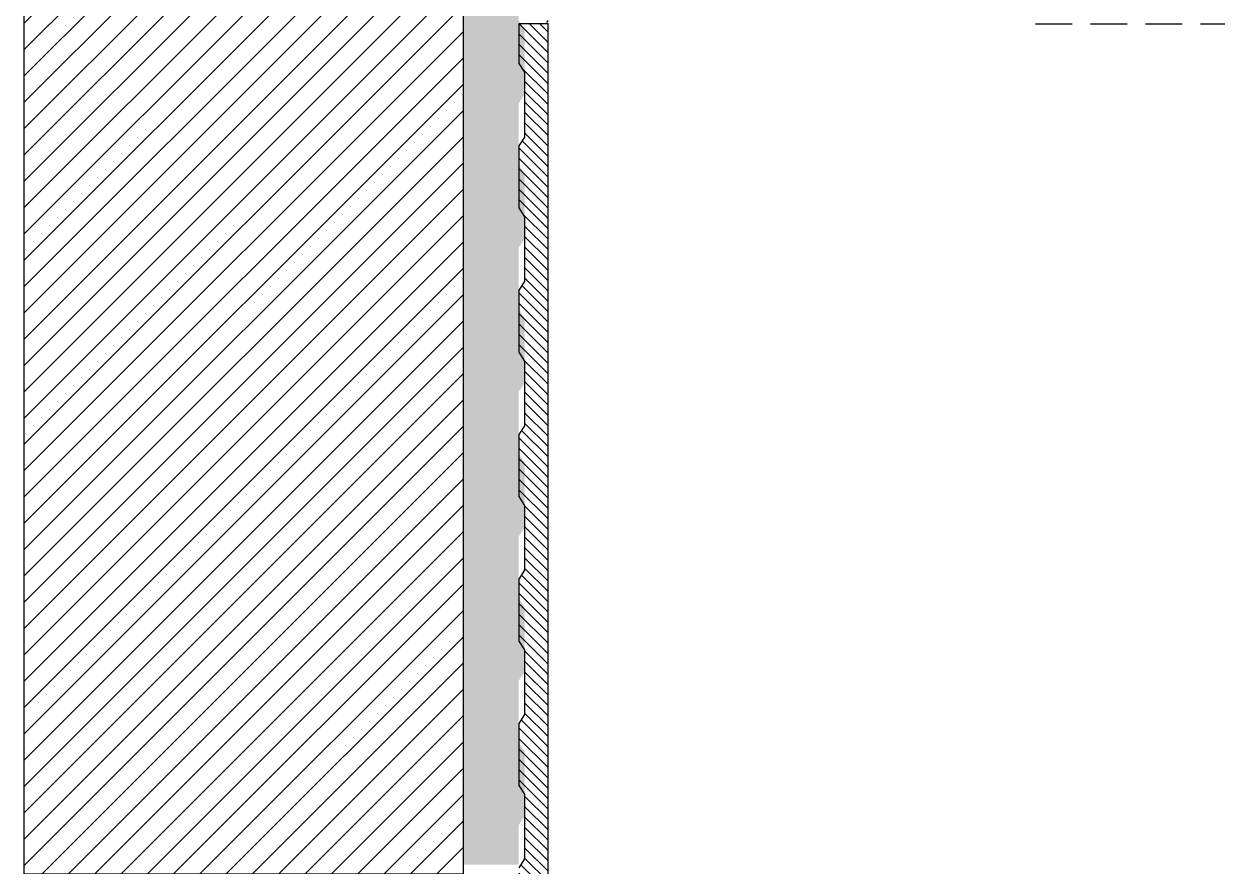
# Model space of a CAD drawing. Header units: millimetres. Extents: x -223175 to 287756, y -120611 to 352956.
# Drawn here: x 281000.3 to 281407.4, y 82327.1 to 82614.6 of the extents above; entities that cross this region are included whole.
import ezdxf

# ---------------------------------------------------------------- set-up
doc = ezdxf.new("R2010")
doc.units = ezdxf.units.MM
doc.header["$LTSCALE"] = 50
doc.linetypes.add('( Hidden )', pattern=[0.375, 0.25, -0.125])
doc.layers.get('DEFPOINTS').update_dxf_attribs({"color": 108})
for name, color, linetype in [('+Detail-hat', 8, 'Continuous'), ('+Detail-line', 7, 'Continuous'), ('0-ceiling', 8, 'Continuous'), ('D-1', 1, 'Continuous'), ('DE-8', 8, 'Continuous'), ('DE-HAT', 253, 'Continuous'), ('I-HAT', 8, 'Continuous')]:
    doc.layers.add(name, color=color, linetype=linetype)

# ---------------------------------------------------------------- blocks, each defined once
blk = doc.blocks.new('G$C2E011655')
at = {"layer": 'I-HAT'}
h = blk.add_hatch(dxfattribs=at)
h.set_pattern_fill('ANSI31', color=256, scale=2, angle=180, style=0)
h.set_pattern_definition([(225, (-40472.465, -22451.902), (4.4901281, -4.4901281), [])])
h.paths.add_polyline_path([(0, 2469.93), (-150, 2469.93), (-150, 2169.94), (0, 2169.94)])
at = {"color": 3}
blk.add_lwpolyline([(-150, 2169.94), (0, 2169.94), (0, 2469.93), (-150, 2469.93)], close=True, dxfattribs=at)
at = {"layer": 'DEFPOINTS'}
blk.add_lwpolyline([(-150, 0), (0, 0), (0, 3089.91), (-150, 3089.91)], close=True, dxfattribs=at)

msp = doc.modelspace()

# ---------------------------------------------------------------- hatches: boundary and pattern name
at = {"layer": '+Detail-hat'}
h = msp.add_hatch(dxfattribs=at)
h.set_pattern_fill('AR-SAND', color=256, scale=3, angle=90, style=0)
h.set_pattern_definition([(127.5, (-0.015, 0.04), (-5.78047131, -0.188980074), [0, -4.56, 0, -5.1, 0, -4.875]), (97.5, (-0.015, 0.04), (-8.4664382, 5.30933012), [0, -2.46, 0, -4.11, 0, -1.575]), (57.5, (-0.015, -3.65), (-0.01697716, 9.342425585), [0, -1.5, 0, -5.4, 0, -7.05]), (47.5, (-0.015, -3.65), (-2.6330267, 9.01837981), [0, -0.75, 0, -3.54, 0, -4.05])])
h.paths.add_polyline_path([(281169.2101, 82615.5697), (281171.1718, 82612.6282), (281171.1718, 82590.5221), (281169.1718, 82587.5232), (281169.1718, 82566.3576), (281171.1718, 82563.3587), (281171.1718, 82541.2526), (281169.1718, 82538.2537), (281169.1718, 82517.0881), (281171.1718, 82514.0892), (281171.1718, 82491.9831), (281169.1718, 82488.9842), (281169.1718, 82467.8186), (281171.1718, 82464.8197), (281171.1718, 82442.7136), (281169.1718, 82439.7147), (281169.1718, 82418.5491), (281171.1718, 82415.5502), (281171.1718, 82393.4441), (281169.1718, 82390.4452), (281169.1718, 82369.2796), (281171.1718, 82366.2807), (281171.1718, 82344.1746), (281169.1718, 82341.1757), (281169.1718, 82327.6414), (281150.3096, 82327.6414), (281150.3096, 82814.5697), (281169.1718, 82814.5697), (281171.1718, 82814.5697), (281171.1718, 82810.4975), (281171.1718, 82788.3914), (281169.1718, 82785.3925), (281169.1718, 82764.2269), (281171.1718, 82761.228), (281171.1718, 82739.1219), (281169.1718, 82736.123), (281169.1718, 82714.9574), (281171.1718, 82711.9585), (281171.1718, 82689.8524), (281169.1718, 82686.8535), (281169.1718, 82665.6879), (281171.1718, 82662.689), (281171.1718, 82640.5829), (281169.1718, 82637.584), (281169.1718, 82615.6271)])
at = {"layer": 'DE-HAT'}
h = msp.add_hatch(dxfattribs=at)
h.set_pattern_fill('ANSI31', color=256, scale=20, angle=270, style=0)
h.set_pattern_definition([(315, (284796.053, 84683.5644), (1.767767, 1.767767), [])])
h.paths.add_polyline_path([(281169.1718, 82523.662), (281169.1718, 82502.4964), (281171.1718, 82499.4975), (281171.1718, 82477.3914), (281169.1718, 82474.3925), (281169.1718, 82453.2269), (281171.1718, 82450.228), (281171.1718, 82428.1219), (281169.1718, 82425.123), (281169.1718, 82403.9574), (281171.1718, 82400.9585), (281171.1718, 82378.8524), (281169.1718, 82375.8535), (281169.1718, 82354.6879), (281171.1718, 82351.689), (281171.1718, 82329.5829), (281169.1718, 82326.584), (281169.1718, 82304.5697), (281179.1718, 82304.5697), (281179.1718, 82614.5697), (281169.1718, 82614.5697), (281169.1718, 82601.0354), (281171.1718, 82598.0365), (281171.1718, 82575.9304), (281169.1718, 82572.9315), (281169.1718, 82551.7659), (281171.1718, 82548.767), (281171.1718, 82526.6609)])

# ---------------------------------------------------------------- linework, layer by layer
at = {"layer": '+Detail-line', "color": 4}
msp.add_lwpolyline([(281179.1718, 82304.5697), (281179.1718, 82614.5697), (281169.1718, 82614.5697), (281169.1718, 82601.0354), (281171.1718, 82598.0365), (281171.1718, 82575.9304), (281169.1718, 82572.9315), (281169.1718, 82551.7659), (281171.1718, 82548.767), (281171.1718, 82526.6609), (281169.1718, 82523.662), (281169.1718, 82502.4964), (281171.1718, 82499.4975), (281171.1718, 82477.3914), (281169.1718, 82474.3925), (281169.1718, 82453.2269), (281171.1718, 82450.228), (281171.1718, 82428.1219), (281169.1718, 82425.123), (281169.1718, 82403.9574), (281171.1718, 82400.9585), (281171.1718, 82378.8524), (281169.1718, 82375.8535), (281169.1718, 82354.6879), (281171.1718, 82351.689), (281171.1718, 82329.5829), (281169.1718, 82326.584)], dxfattribs=at)
at = {"layer": 'D-1', "linetype": '( Hidden )'}
msp.add_lwpolyline([(281345.5096, 82614.5697), (282178.9919, 82614.5697)], dxfattribs=at)
at = {"layer": 'DE-8'}
msp.add_arc((281179.2366, 82615.0697), 0.5042, 97.392719, 262.607281, dxfattribs=at)

# ---------------------------------------------------------------- block references
at = {"layer": '0-ceiling', "color": 0}
msp.add_blockref('G$C2E011655', (281150.3096, 80154.5784), dxfattribs=at)

doc.saveas('drawing.dxf')
